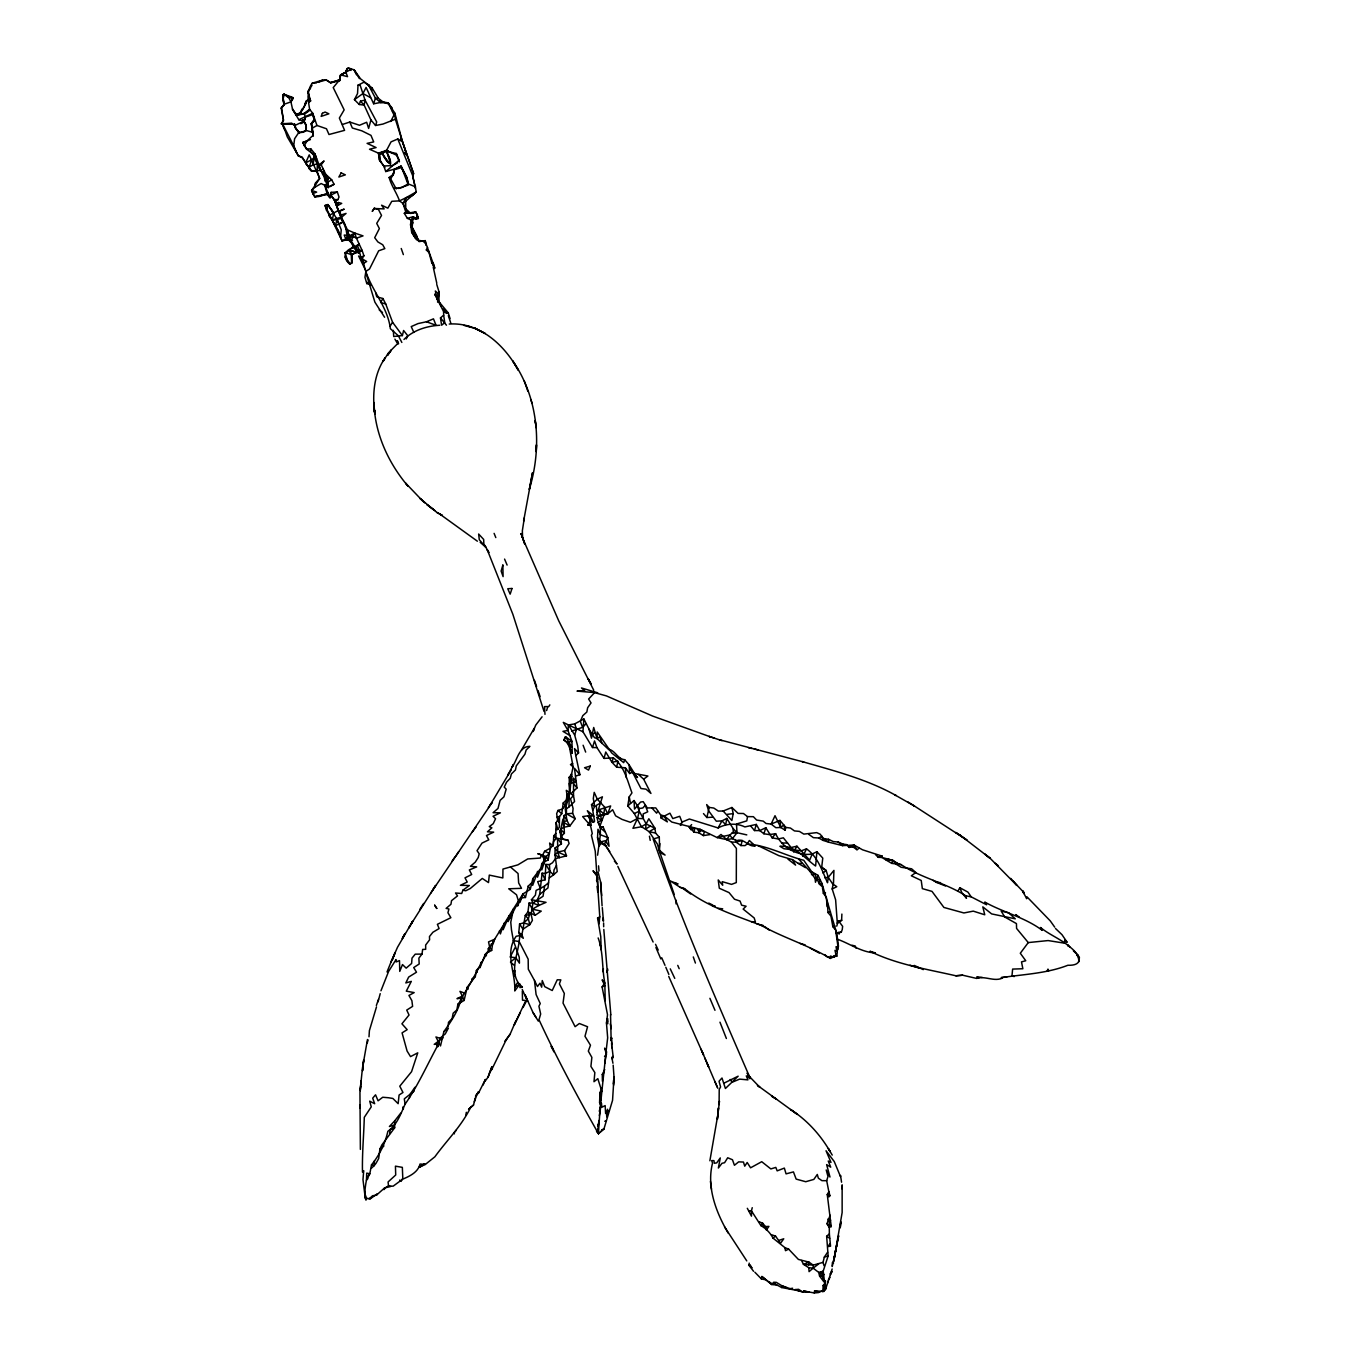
<?xml version="1.0" encoding="UTF-8"?>
<svg xmlns="http://www.w3.org/2000/svg" width="1361" height="1361" viewBox="0 0 1361 1361"><rect width="100%" height="100%" fill="white"/><g stroke="black" fill="none" stroke-linecap="round" stroke-linejoin="round"><path stroke-width="1.5" d="M367.47 1039.515L362.468 1067.943L359.95 1092.271L360.376 1149.399M555.798 833.425L556.19 838.597L553.485 841.523L553.127 845.062L550.388 848.124L544.587 851.305L542.852 854.674L544.111 860.577L541.814 863.742L541.78 869.951L546.237 856.579L549.385 853.381L550.388 848.124L549.623 843.054L553.264 846.015L553.723 835.875L555.798 833.425L556.122 822.69L557.636 820.037L556.649 813.657L557.993 810.424L562.195 809.149L565.478 805.525L567.044 795.147L566.312 790.333L569.885 792.8L566.669 801.969L567.044 795.147L569.374 792.221L569.255 777.335L571.552 774.171L573.117 766.804L569.425 746.917L566.703 742.119L563.845 739.908L565.513 736.692L571.943 741.388L572.249 753.296L570.803 752.021M541.814 863.742L540.725 868.539L532.832 878.628L530.263 889.328L522.981 893.905L513.556 908.672L510.766 922.214L511.481 929.903L513.369 940.587L519.17 941.557C517.469 955.49 509.524 972.145 519.545 984.462L514.764 990.961C515.768 972.417 504.148 953.363 516.176 936.249L519.851 935.636L523.304 938.29L521.858 934.735L522.981 929.189L529.82 924.646L532.406 920.376L531.113 914.235L532.951 903.023L531.453 899.74L546.05 902.343L538.82 905.49L532.951 903.023L529.089 903.058L527.949 911.887L529.48 914.779L528.34 918.811L523.526 922.945L519.579 924.017L518.813 932.472L519.851 935.636L519.17 941.557L528.17 959.165L528.306 969.219L534.465 980.447L536.098 994.551L540.249 1003.533L538.922 1006.238L540.674 1013.996L538.99 1019.712C556.921 1058.501 577.353 1096.473 598.483 1133.713C599.742 1106.578 603.348 1079.273 605.951 1052.495L607.669 1037.78L606.462 1023.013L607.516 1014.711L602.106 986.929L604.811 982.999C601.834 968.147 603.552 952.598 598.159 937.95M613.624 1085.176L614.015 1076.942L612.552 1100.334L603.91 1129.069L598.483 1133.713L596.475 1131.093M374.241 208.267L372.353 211.295L374.241 208.267L378.477 209.509L381.539 215.446L376.708 223.391L379.379 228.563L374.7 237.699L377.899 241.952L382.73 244.759L384.84 248.621L378.664 250.798L369.529 268.985L366.109 271.247L358.606 256.021L363.183 259.475C365.684 284.738 387.443 303.622 390.352 328.681L398.348 335.759L401.835 342.445M602.089 905.882L600.609 882.013L598.074 872.01M603.28 919.015L602.294 907.6M833.834 1260.728L842.136 1212.566L842.136 1184.733M830.142 1215.169L826.91 1223.828L829.206 1227.095L831.248 1226.788L827.267 1194.533L828.849 1191.726L826.688 1180.702L827.981 1176.465L826.212 1169.967L829.989 1177.044L826.637 1164.625L830.72 1167.177L828.254 1161.035L830.993 1162.396L826.042 1150.76L834.242 1161.528L840.503 1176.602L840.52 1175.445L841.557 1182.199M655.56 833.034L649.18 831.741L645.505 829.172L646.152 823.915L648.84 818.744L654.93 828.203L655.56 833.034L659.302 837.219L659.66 852.445L665.087 855.082L659.03 849.91L674.29 894.534M305.187 104.746L300.373 112.912L295.626 115.175C301.955 113.439 304.405 106.753 306.276 101.088L309.491 98.638M325.194 181.319L322.999 171.69L327.457 186.627M493.26 942.867L488.31 948.685L488.888 951.781L491.661 950.454L492.869 942.118L513.556 908.672M836.76 956.239L836.3 955.371L834.174 957.191L834.123 955.711L836.76 956.239L837.304 952.173M838.376 946.61L837.015 951.05L836.011 946.746L838.376 946.61L838.393 945.351L836.743 933.323L821.925 883.408L818.029 875.378L811.649 871.686L803.756 860.271C784.906 855.457 766.872 845.164 747.189 844.007L744.994 845.606L740.911 845.555L736.08 842.119L731.486 842.119L726.791 839.635L720.99 834.463L717.213 837.61L700.013 829.291L671.824 822.061L663.998 815.8L660.765 815.103L655.781 807.907L647.258 807.924L643.209 801.68L640.555 802.054L634.515 809.08L634.039 800.54L627.778 805.882L634.328 813.555L641.422 826.739L645.505 829.172L650.371 826.042L654.93 828.203L649.18 831.741L657.431 844.143L659.03 849.91L659.898 843.565M369.103 1198.922L372.574 1195.741L376.453 1195.179L377.133 1193.937L370.396 1198.735L367.147 1198.446C362.57 1203.209 365.871 1182.267 366.449 1180.31L369.801 1173.76L371.502 1164.88C379.719 1154.57 385.027 1143.92 387.868 1131.314C397.038 1124.832 400.729 1113.961 405.085 1104.162C417.861 1085.789 427.099 1065.068 437.698 1045.486L439.96 1038.29L445.302 1033.867L448.45 1028.014L443.856 1031.689L440.505 1045.928L435.945 1036.963L439.96 1038.29L443.091 1037.745L434.227 1044.363L437.136 1044.159L438.769 1041.59C437.715 1054.588 436.183 1037.201 437.834 1046.456L437.136 1044.159M443.856 1031.689C450.967 1021.584 458.81 1010.355 461.124 998.293C471.569 983.169 478.851 966.242 488.718 950.573L488.31 948.685M532.951 903.023L537.272 900.08L539.671 894.347L540.368 888.444L537.68 881.656L545.115 879.784L545.812 864.422L549.419 864.592L552.43 862.823L555.509 858.621L566.516 855.848L564.594 850.54L569.119 843.463L567.928 840.06L557.551 838.359L557.755 852.054L559.541 857.651L554.999 854.878L555.101 847.903L561.43 843.871L560.154 830.04L561.549 839.039L567.928 840.06M801.578 1260.507L803.432 1264.301L808.774 1267.72L809.08 1271.633L813.146 1268.163L813.197 1265.118L808.944 1262.106L798.397 1259.418L788.648 1249.143L784.872 1247.612L773.048 1238.153C770.462 1233.049 765.886 1228.371 760.935 1225.632L751.442 1210.848L752.242 1207.683M376.453 1195.179L383.955 1188.493L388.531 1185.958L393.125 1186.18L402.635 1179.204C409.678 1176.21 418.082 1172.263 420.039 1164.046L425.398 1164.387L434.874 1156.799C446.782 1140.348 461.447 1126.227 470.702 1107.31L473.543 1104.979L475.176 1098.072M532.832 878.628L532.678 885.365L536.387 875.293M837.968 946.746L835.688 930.141L832.847 926.671L830.959 916.089L827.998 912.533L827.267 901.05M563.641 827.318L562.961 819.101L560.732 829.444L561.804 835.773L564.373 833.272L563.76 815.664L566.516 813.844L566.38 808.842L568.949 806.971L569.255 795.522L565.24 808.995L566.925 820.411L569.834 826.025L563.641 827.318L560.732 829.444L560.307 832.49L562.774 838.988M566.108 800.268L563.233 802.99L561.753 813.725L559.507 816.498L559.32 827.301L557.738 829.478L555.9 829.461M747.189 844.007L749.35 840.503L755.287 845.998C747.87 847.035 744.195 837.917 736.726 840.639L732.422 838.648L729.768 834.973L717.213 837.61L726.791 839.635L729.768 834.973L733.307 832.269L733.12 828.543L726.774 818.403L721.959 820.87L716.328 821.21L708.707 810.986L706.682 804.589L709.2 807.413L713.793 808.043L718.336 811.088L723.15 811.02L731.895 807.498L738.104 813.402L743.48 813.521L747.512 816.6L753.382 816.685L756.597 820.037L763.232 821.125L766.022 823.49L771.126 824.068L779.938 820.411L785.858 827.42L790.435 828.049L794.433 830.908L799.417 831.401L803.824 834.106L816.685 832.626L820.224 834.242L823.422 838.495L828.56 839.312L828.475 842.119L842.646 845.64L854.01 845.028L862.534 849.791L882.217 856.154L881.826 857.43L878.253 857.328L875.616 854.674M608.894 749.758L597.003 738.513L597.224 731.997L611.718 752.973L623.712 762.653L624.682 759.693C617.622 759.166 615.41 750.677 608.843 749.265M614.389 861.156L617.06 864.065L606.036 846.236L601.936 843.037L598.976 845.913L597.53 837.713L597.972 829.257L600.371 834.752L597.581 855.201M632.712 772.061L637.543 777.539L629.871 768.71L632.712 772.061L629.684 773.541L629.156 764.916L624.682 759.693M600.609 882.013L601.698 895.538M830.652 1220.171L827.947 1219.065L829.223 1221.787L829.359 1233.866L826.654 1236.281L828.134 1255.982L823.201 1271.123L825.344 1288.68L824.017 1291.385L814.541 1290.977L814.286 1292.95L803.705 1291.011L802.905 1292.167L794.977 1289.599L798.584 1289.309L802.905 1292.167L809.37 1292.048M353.758 247.549C344.367 249.812 342.053 257.569 349.692 264.085L351.699 263.166L351.819 260.342L351.733 254.677L349.488 250.492L353.128 246.392L350.696 240.489L347.31 235.929L345.524 240.046L342.155 241.05L325.041 205.494L327.899 204.558L336.95 219.121L341.237 229.839L340.573 237.154L342.155 241.05M601.154 949.842L600.762 936.572L597.581 918.029L599.776 916.804L595.25 851.135L591.406 835.314L592.273 833.51L590.504 825.617L587.901 824.97L590.334 820.479L588.071 815.783L582.644 816.583L590.504 825.617M344.962 224.378L342.257 220.873L334.279 199.642L337.834 199.727L339.025 197.056L337.307 191.935L331.131 192.36L330.927 195.065L334.279 199.642L338.668 211.074L339.927 211.176L341.356 217.403L347.463 229.907L348.875 236.151L347.14 237.988L353.537 236.627L356.446 238.192L362.077 250.356L363.931 255.8L362.468 257.807L360.274 257.654C362.996 248.655 337.579 236.236 353.111 235.623L354.728 233.071L363.03 235.878L356.446 238.192L354.728 233.071L347.463 229.907M520.395 1012.567L514.339 1024.68L525.856 1000.522L522.505 1000.148L522.318 991.165M603.433 968.811L602.702 971.584M360.682 1086.333L360.257 1090.654L361.005 1080.702M384.84 167.42L379.447 159.986L379.43 154.542L386.524 150.425L391.049 141.85L397.786 138.992L412.604 175.416L416.296 191.884L405.612 197.957L405.799 212.163L404.319 213.303L407.381 218.355L411.073 220.04L412.57 222.694L411.702 232.323L416.432 239.723L423.186 241.288L426.112 243.976L434.754 267.777L431.709 262.605L428.596 250.968L426.333 249.965L427.558 247.532M374.462 1160.746L374.207 1165.628L371.434 1168.18M822.793 1291.793L823.201 1285.379L824.97 1285.175L825.378 1280.616L824.12 1285.192M597.989 892.221L597.581 877.42M326.742 184.705L324.701 185.385L328.222 187.614C322.166 178.121 326.606 195.695 330.077 198.008L331.131 192.36M569.885 792.8L571.552 774.171M599.061 923.864L599.776 916.804M814.286 1292.95L818.454 1292.576L825.498 1289.496L832.149 1268.979M610.545 1014.455L611.157 1040.944L611.395 1037.575L611.821 1038.307M825.498 1289.496L825.583 1288.084L823.745 1290.823M520.14 984.122L519.902 987.593L522.301 987.269M607.738 1018.674L607.772 1023.693L606.462 1023.013L607.55 1021.379L606.955 1019.185M531.453 899.74L535.4 895.147L536.098 890.366L540.368 888.444L542.12 873.218L545.217 873.439L549.895 871.363L553.587 874.817L557.244 871.567L554.999 854.878L557.755 852.054L564.594 850.54M610.834 1014.864L603.808 929.461M539.671 894.347L547.956 887.933L549.895 871.363L549.419 864.592M324.633 184.892L330.008 197.532L330.927 195.065L337.307 191.935M599.333 1115.544L601.392 1103.125L601.953 1107.208L605.152 1105.591L605.611 1113.485L607.601 1109.249L607.738 1114.115M613.284 1083.764L613.607 1079.988M448.177 1026.092L448.501 1022.315L452.107 1018.606L453.179 1013.179L456.854 1009.947L457.891 1004.282L461.43 1000.08L461.124 998.293L456.973 998.651L462.383 996.099L459.95 991.352L464.016 992.918M675.992 903.857L676.298 900.319M529.089 903.058L532.287 909.165L541.236 911.138L535.094 915.324L527.949 911.887L525.278 915.426L522.981 929.189L519.579 924.017M569.851 735.518L562.961 731.35L567.945 730.449L563.301 722.368L568.439 724.954L567.945 730.449L571.943 741.388L566.703 742.119L563.845 739.908M563.76 815.664L566.925 820.411L563.386 822.231L569.834 826.025L575.193 818.676L572.624 813.317L573.083 808.485L570.531 798.72L573.491 795.59L573.593 778.118L576.196 781.537L576.996 787.968L570.786 793.837L573.491 795.59L574.563 801.544L568.949 806.971M598.976 845.913L599.163 843.939L601.936 843.037L597.53 837.713M841.881 914.065L841.625 920.291L837.321 923.251L835.62 899.808L832.2 888.988L836.794 886.692L833.442 884.412L833.936 870.394L828.271 877.318L827.522 882.745C822.027 870.598 818.08 857.107 806.495 848.856L801.272 850.829L783.953 848.737L779.904 846.287C794.688 845.062 804.793 858.281 815.613 866.038L816.923 851.714L812.177 854.027C797.121 856.358 781.792 847.359 775.634 833.681L769.373 834.616L763.912 833.766L759.778 830.584L756.308 824.426L744.875 826.927C736.471 822.827 726.264 823.49 718.132 827.947L689.381 819.016L682.014 822.095L680.483 825.378L682.014 822.095L679.717 816.277L672.81 818.573L669.918 813.197L660.902 817.825L667.349 821.891L663.998 815.8M415.513 188.345L412.774 176.607L413.557 173.442L402.414 141.612L394.894 113.269L388.225 102.858L380.723 102.687L375.398 98.128L368.287 84.552L371.944 89.775L372.114 87.955L360.512 78.785L354.183 69.87L348.637 68.05L347.004 68.594L345.728 72.303L340.386 75.604L339.672 80.639L330.621 82.885L326.181 79.942L322.608 80.112L312.264 83.174L316.381 82.936M833.544 1263.076L832.371 1262.566L832.234 1266.547L833.987 1258.772M371.502 1164.88L374.207 1165.628L376.044 1163.247L378.664 1158.585L379.923 1148.973L381.863 1144.924L394.656 1127.793L394.741 1120.835L400.678 1113.196M602.94 920.785L603.229 917.909L603.569 921.074M548.551 882.796L544.57 886.028L543.056 896.253L537.272 900.08L538.82 905.49L532.287 909.165L535.094 915.324M587.901 824.97L591.252 825.242L590.334 820.479L593.481 822.316L594.57 821.329L592.733 810.305L594.672 806.358L593.294 798.601L594.213 792.357L597.292 799.162L604.709 807.175L603.859 814.014L597.003 817.417L597.7 820.462M328.46 193.16L318.899 196.545L314.816 196.75L313.064 194.045L311.618 190.489L319.699 178.58L317.13 171.452L311.261 170.754L302.295 157.791L298.28 155.834L296.426 152.415L293.704 145.848L294.605 138.737L298.978 132.221C309.015 134.058 307.263 124.327 302.703 119.734M503.927 923.268L503.128 929.716L507.449 919.696M808.553 1265.135L808.944 1262.106L803.432 1264.301L813.197 1265.118L823.031 1262.362L824.324 1257.122L827.573 1252.256M389.62 1133.764L390.182 1129.545L394.656 1127.793M838.206 842.051L842.85 844.058L842.646 845.64L838.206 842.051L833.221 841.557L828.56 839.312M436.745 284.415L439.11 292.105L437.596 302.176M322.948 175.11L321.077 170.55L311.261 170.754L305.664 162.878L309.219 154.865L319.665 178.342L315.531 182.986L314.952 187.223L311.618 190.489L312.996 193.568L314.816 196.75L328.579 194.334M339.672 80.639L340.607 74.889L351.189 69.36L350.917 70.449L348.637 68.05M490.998 944.245L493.243 943.496L494.689 939.226L488.531 941.914L489.586 946.729L488.888 951.781L488.718 950.573L485.231 954.384L479.957 967.756L480.824 962.431M709.2 807.413L706.869 817.519L712.501 817.178M364.748 1193.971L362.979 1179.647L363.71 1170.698L362.485 1172.093C362.06 1153.601 363.795 1135.703 364.289 1117.33L371.264 1106.85L369.699 1101.168L374.666 1103.703L372.693 1098.157L375.551 1094.822L378.086 1100.811L382.713 1097.255L388.514 1097.749L392.87 1098.463L398.144 1103.669L399.079 1095.027L402.975 1092.475L399.777 1086.197L411.566 1071.685L417.759 1052.836L410.529 1056.612L407.092 1051.049L402.073 1032.863L407.177 1029.665L401.937 1023.812L409.032 1015.017L406.735 1010.083L412.604 1006.374L411.89 1000.675L408.929 995.452L414.169 992.594L406.293 991.148L411.311 981.383L405.833 982.931L408.657 977.079L416.5 972.213L413.71 967.569L419.188 963.996L418.882 958.144L421.995 954.078L422.659 949.434L425.687 949.315L425.653 945.027L429.6 939.805L429.464 936.555L432.883 932.268L439.093 928.576L437.391 924.323L450.865 917.705L447.939 912.738L448.909 908.995L446.136 908.399L450.95 904.265L451.529 900.659L457.517 895.895L455.544 893.003L461.685 893.497L462.927 890.179L469.358 885.518L460.426 885.296L467.214 882.047L465.003 877.845L471.689 874.494L469.341 869.951L476.673 866.889L470.43 866.294L475.244 862.176L478.238 857.515L479.208 853.772L477.03 850.693L482.015 843.088L488.786 839.839L486.472 835.535L493.669 832.149L487.459 831.792L491.882 827.811L489.245 826.654L493.226 823.694L495.557 818.727L493.039 816.277L500.406 812.823L493.09 812.704L497.99 808.434L500.099 800.387L503.927 796.848L506.19 789.142L504.233 787.117L506.564 782.167L510.239 778.288L511.379 773.984L515.445 769.986L516.295 765.903L524.921 754.198L526.163 749.996L529.871 746.355C518.949 746.372 517.401 759.863 512.144 766.958L513.386 764.661L507.772 775.243L508.606 773.711M627.778 805.882L629.258 796.797L631.963 792.868C627.37 780.67 624.24 765.869 613.335 757.856L604.029 758.4L596.935 747.597L592.511 747.546L582.967 731.759L583.886 718.965L574.682 723.899L568.439 724.954L574.665 735.008L577.693 746.015L578.561 752.939L575.754 755.508L579.922 774.732L575.482 776.076L576.196 781.537L572.743 782.83L576.996 787.968M543.447 864.967L544.111 860.577L545.08 861.513L548.16 859.965L549.385 853.381L544.587 851.305M709.881 1160.78L718.115 1113.264L718.472 1107.854L717.4 1119.184L719.425 1101.219L719.084 1104.588L719.22 1089.395L720.581 1086.929L719.033 1081.246L721.993 1077.997L725.413 1088.511L738.155 1076.194L723.814 1083.22M465.853 1115.254L466.33 1112.311M508.946 915.902L508.044 921.618L516.67 905.235M426.112 243.976L425.21 240.608L419.052 241.629L411.702 232.323L410.546 224.752L412.57 222.694L413.115 216.705L407.381 218.355M726.774 818.403L725.753 824.664L721.959 820.87L718.132 827.947M483.121 1084.972L485.418 1079.409L478.681 1092.764L475.567 1096.2L478.63 1091.658L478.681 1092.764M799.213 1290.857L781.707 1287.54L781.98 1285.805L776.348 1282.368L773.626 1282.249L771.857 1284.58L761.922 1276.499L761.411 1278.932L764.967 1279.663M305.749 163.609L308.998 167.454L312.979 164.749L314.748 155.239L306.531 149.149L302.754 142.446L307.195 140.727L313.03 135.385L311.312 123.562L314.357 119.632L312.707 113.235L309.645 109.322C308.079 99.914 306.497 90.915 312.264 83.174M833.868 1260.847L836.488 1245.893L834.463 1257.173M413.353 173.272L412.774 176.607L413.557 173.442L402.414 141.612L397.786 138.992M457.891 1004.282L461.056 1002.223L461.43 1000.08M747.512 816.6L746.781 820.87L736.471 824.034L737.016 832.694L732.422 838.648L726.791 839.635M305.17 105.375L305.834 101.616L305.17 105.375L305.834 101.616L309.032 99.166M674.835 883.034L678.05 884.004L670.48 881.06L680.16 887.321L684.668 888.733C706.886 906.562 734.889 915.238 761.326 925.463C783.749 937.95 808.213 945.095 830.312 958.433L830.414 956.034L834.174 957.191M832.2 888.988L833.051 884.531L828.271 877.318L826.144 870.462L821.67 867.535L822.776 858.093L816.923 851.714M731.895 807.498L733.222 813.623L731.861 820.513L723.15 811.02M834.259 1257.564L838.648 1235.703L833.204 1262.753M415.649 186.916L408.164 183.837L406.99 177.781L401.087 166.076L394.367 169.189L393.278 174.599L390.607 178.784L396.238 188.924M378.052 1001.832L380.212 993.649M540.725 868.539L537.493 877.182L537.442 871.397M601.953 743.446L599.929 736.794L597.003 738.513L593.702 727.472L591.491 738.172L589.075 729.258L583.886 718.965M598.347 1128.847L597.581 1132.624L598.891 1120.477M629.684 773.541L625.362 767.774L616.669 767.213L617.911 761.139L611.906 762.228L605.747 752.021L604.029 758.4M750.047 1264.692L751.799 1267.823L749.248 1265.883L749.179 1263.127M345.728 72.303L347.412 68.458L345.728 72.303L340.607 74.889L339.569 79.908L333.224 87.58L344.163 109.884L339.348 118.05L344.588 130.35L328.988 134.518L326.487 128.768L316.977 125.467L312.707 113.235L298.808 119.734L292.479 109.067L296.307 115.124L304.388 113.967L309.032 111.007M612.416 1059.249L612.977 1056.527L611.855 1057.65L612.943 1063.247M281.234 108.251L283.956 104.321L290.948 101.871L292.785 97.465L283.905 94.215L282.714 94.862L284.058 105.035L281.234 108.251L283.53 120.5L281.489 124.089L291.781 123.698L294.912 125.45L304.115 121.146C306.582 110.751 305.408 124.157 300.288 123.545M296.426 152.415L287.273 136.866L283.105 124.974L293.704 145.848M302.754 142.446L306.497 148.91L310.92 148.978L310.393 151.411L314.969 156.719L319.069 168.373L325.33 176.437L327.848 182.187L328.222 187.614L326.266 184.364L328.716 186.695L334.057 184.296L331.676 179.771L325.806 174.395L321.196 164.8L324.054 160.938L319.018 164.885L321.026 170.669M823.201 1285.379L824.545 1288.323L824.97 1285.175M394.367 169.189L393.278 174.599L394.367 169.189L385.758 171.537L383.802 166.008L379.447 159.986L378.392 153.13L369.529 149.251L376.095 147.566L367.096 143.364L373.697 141.918L370.975 135.368L361.822 130.826L352.346 128.019L349.794 122.048L342.479 124.463M461.056 1002.223L462.383 996.099L464.101 1000.437L461.056 1002.223L459.967 1001.203M592.733 810.305L591.508 804.64L597.292 799.162L602.413 796.831L596.662 815.018L600.49 815.63L607.601 814.048L612.637 809.727L615.614 815.817L621.994 819.39L630.398 822.299L637.526 818.437L643.328 818.659L646.152 823.915L650.371 826.042M703.399 835.603L704.266 831.673L700.013 829.291L698.737 832.728L703.399 835.603L709.847 834.616M510.426 866.957L518.065 873.524L518.643 882.949L521.518 888.325L508.725 888.784L516.517 894.789L518.439 900.982L517.537 906.086L521.178 897.92L525.448 897.494L528.255 886.079L531.505 882.983M409.355 1098.072L410.256 1094.108L414.935 1087.269M393.329 330.349L393.703 336.524L402.397 335.572L403.588 330.502L407.722 335.708L406.259 338.906M366.449 1180.31L366.721 1173.131L369.801 1173.76L367.164 1177.282L367.759 1178.864M634.039 800.54L639.228 808.536L639.262 811.173L637.526 818.437L632.95 828.288L641.422 826.739L646.152 823.915M414.816 235.708L410.546 224.752L411.073 220.04L413.115 216.705L416.347 219.172L417.215 215.599L418.388 218.492L413.183 218.951M818.029 875.378L815.477 882.268L815.103 878.491L810.288 871.755L798.669 859.063M693.974 832.166L694.876 828.458L690.81 829.547L688.887 826.518L693.974 832.166L698.737 832.728L701.493 830.431L698.805 830.822L697.291 829.427M367.062 282.493L370.924 284.738L366.789 283.581L367.062 282.493L369.086 282.969L374.887 302.142L384.602 317.266M604.777 1063.366L606.615 1051.9L604.624 1048.123L606.513 1054.452L604.522 1056.51M785.144 830.176L783.8 824.936L780.738 827.471L775.855 827.692L771.126 824.068L775.021 815.715L780.738 827.471L785.144 830.176L785.858 827.42M304.149 121.384L305.255 117.097L304.201 113.405L309.645 109.322L304.388 113.967L296.647 114.511L292.683 109.884L290.948 101.871L288.277 96.682L283.905 94.215M464.101 1000.437L467.197 987.303L475.329 976.5L476.418 970.461L479.497 966.786M836.76 926.178L838.002 921.482L841.625 920.291L838.002 921.482L837.321 923.251M605.22 1000.675L604.811 982.999L602.157 979.852L604.845 985.891L602.106 986.929M740.911 845.555L742.289 840.452L736.08 842.119L735.348 839.584M607.755 969.1L606.853 972.434L607.652 970.393M359.253 104.491L354.421 99.659L357.535 93.569L358.011 85.182L360.206 85.352L365.037 100.068L364.17 105.137L359.253 104.491L360.461 101.19L364.17 105.137L370.941 119.955L368.627 128.427L366.67 122.252L359.525 125.263L349.794 122.048M367.164 1043.224L368.082 1040.008M289.604 97.465L292.921 97.805L287.937 97.294L284.347 94.317L282.986 99.064L284.058 105.035M546.629 710.544L547.785 706.58L544.553 706.614L544.978 714.338M812.177 854.027L809.676 860.169L796.934 846.202L791.115 847.495L783.358 837.815L778.271 838.988L772.146 837.866L765.818 827.726L759.778 830.584L754.521 830.567L756.308 824.426M891.693 863.367L892.578 860.288L881.826 857.43L891.693 863.367L901.186 864.643C921.04 877.998 945.657 882.881 965.715 895.776L971.21 896.865L986.589 904.759L984.803 902.071C1002.666 912.193 1025.122 917.399 1042.22 930.329L1040.502 927.487C1048.77 934.429 1061.257 939.277 1069.814 946.899C1079.63 954.265 1084.989 965.834 1067.841 965.272C1046.949 973.472 1023.336 974.374 1001.22 977.623L1006.817 977.028M604.131 814.678L600.014 825.872L600.728 827.539L602.974 826.671L607.823 837.593L609.048 846.27L605.271 840.707L599.112 842.34M433.989 265.004L433.291 267.385L436.796 283.292M601.715 1088.12L599.946 1092.747L599.589 1102.461L600.796 1105.591L599.265 1111.274M376.487 1006.902L369.392 1030.634L369.001 1036.793M592.511 747.546L594.536 740.945L596.935 747.597M806.495 848.856L802.905 856.358M831.418 1272.773L831.843 1271.395L830.142 1273.845M338.191 231.727L340.573 237.154L338.566 231.353L326.504 210.189L327.899 204.558M510.137 1034.173L505.084 1041.284L510.137 1034.173L515.836 1020.903M370.941 119.955L375.551 125.501L382.968 124.055L395.932 119.002L388.225 102.858L383.121 102.007L373.646 103.776L375.398 98.128L378.409 98.383L383.121 102.007L388.617 103.98L392.223 108.097M380.961 990.774L388.634 971.363L396.034 959.573L396.136 961.955L399.505 960.594L399.76 971.397L402.482 964.558L406.173 968.147L411.617 963.452L412.009 958.127L415.224 954.163L421.995 954.078M763.912 833.766L765.818 827.726M574.665 735.008L576.537 729.088L574.682 723.899M510.273 917.977L512.059 912.465M613.335 757.856L611.906 762.228L616.669 767.213M375.551 125.501L376.708 121.963L365.037 100.068L360.461 101.19M502.498 927.539L500.406 933.901L499.385 930.975M485.128 1081.144L488.072 1077.129L491.763 1067.058L492.036 1068.997L489.501 1072.859M376.368 1005.473L378.494 999.331M488.072 1077.129L491.763 1067.058M308.998 167.454L311.703 159.747L314.204 157.553L313.506 153.419M824.545 1288.323L825.668 1285.175L825.583 1288.084M474.377 1101.798L476.605 1095.486M796.934 846.202L793.684 851.969M836.232 933.68L841.302 932.183L842.255 929.495L842.646 926.365L838.818 921.227M305.834 101.616L306.361 103.334M387.017 971.958L392.155 959.267M824.068 1274.628L821.176 1271.803L819.594 1276.108L823.779 1281.654L821.176 1271.803L823.201 1271.123M564.288 740.027L565.513 736.692L571.773 746.883L569.425 746.917L572.249 753.296M830.601 1274.713L831.843 1271.395M393.72 956.068L392.41 959.539L395.183 952.564L394.384 954.333M609.762 851.561L604.454 843.99L599.895 841.83L606.036 846.236L604.454 843.99L607.823 837.593L600.371 834.752L600.32 827.675L598.057 821.993L600.728 827.539L598.057 821.993L601.647 820.292L599.18 809.642L603.859 814.014L607.601 814.048L610.647 805.967L599.18 809.642L597.037 812.5L596.203 805.457L600.609 802.973M570.072 790.469L569.272 783.409L571.042 782.932L572.045 780.329L571.416 773.831M602.413 1081.314L602.277 1074.544L604.743 1069.559M391.049 961.904L397.514 947.256L412.655 921.261L410.92 924.442M515.053 947.698L510.12 957.055L515.785 957.685L519.443 963.163L519.273 957.276L513.369 940.587M492.036 1068.997L506.819 1038.545M736.08 842.119L736.726 840.639M405.799 212.163L403.077 203.589L405.612 197.957L412.417 195.576L415.854 192.411M336.967 205.953L338.566 202.534L341.713 203.384L336.967 205.953L335.81 200.407M690.81 829.547L691.728 827.607L690.503 828.015L690.214 826.212L691.643 824.596M441.049 305.987L438.854 300.934L439.11 292.105M293.21 98.468L290.948 101.871M310.597 100.918L308.59 95.763L308.692 102.551L310.597 100.918L307.926 91.697L312.026 85.267M523.083 1007.497L526.979 1000.063M356.174 247.379L358.998 244.163L355.051 246.477M354.421 99.659L362.928 93.552L366.092 87.444L373.646 103.776M410.971 924.306L435.639 885.45L432.696 889.941M556.462 865.392L553.995 870.002L553.587 874.817L549.368 877.845M390.692 121.503L394.894 113.269L392.495 111.534M657.703 811.19L656.614 813.18L651.953 808.026M296.307 115.124L304.201 113.405M1055.473 928.474L1061.988 934.684L1067.177 942.322L1064.676 940.247L1064.625 943.19L1048.123 940.57L1028.27 942.578L1016.582 928.44L1016.446 923.592L1004.741 917.008L1001.203 911.138L1008.569 912.738L1015.272 918.828L991.642 913.912L982.812 906.868L984.752 914.779L973.268 911.138L963.894 912.959L943.905 907.447L931.996 891.387L922.35 888.631L921.227 880.465L911.309 875.786L915.868 872.537L911.564 868.777L901.186 867.297L896.406 864.337L897.018 863.248L901.186 864.643M341.05 173.136L338.855 177.015L345.354 174.854L340.913 172.796M829.768 1243.699L828.186 1246.506L830.55 1246.2L829.359 1233.866M294.912 125.45L291.713 123.222L281.489 124.089L283.428 119.785L281.438 107.298M381.982 153.164C388.48 166.076 395.115 168.305 386.303 150.918M410.852 924.629L412.434 921.822L408.844 927.93L410.052 926.024M520.072 902.207L522.981 893.905L525.448 897.494M958.144 890.706L959.862 887.729L967.943 892.118L971.21 896.865M488.344 807.515L492.172 802.463L430.535 893.428M489.892 805.474L511.192 769.85M375.738 292.972L376.742 296.783L382.951 298.535L380.604 302.465L385.758 304.047L392.58 322.268L402.397 335.572M828.339 1280.157L830.04 1277.316M517.622 982.472L514.764 987.065L519.545 984.462L522.403 986.98M390.131 326.113L392.58 322.268M419.749 909.539L423.628 903.449M455.765 856.171L458.691 851.612M842.85 844.058L846.814 844.637L849.043 847.427L852.837 846.814L854.01 845.028L856.988 849.723L859.097 848.277M548.619 706.699L549.827 704.896M475.567 1096.2L478.63 1091.658M452.09 861.156L454.948 856.92M542.086 716.805L535.724 725.124L533.121 731.538L534.244 728.288L521.433 750.132M353.537 236.627L350.713 240.472L345.524 240.046M1028.27 942.578L1020.308 953.244L1025.752 960.747L1021.499 961.887L1022.86 968.743L1012.635 969.083L1012.023 975.31L1014.098 976.637M830.601 1225.24L829.206 1227.095L827.318 1223.692M472.335 831.928L476.282 826.688M760.935 1225.632L762.738 1223.267L766.056 1227.35L766.379 1230.021L768.914 1226.397L763.453 1226.703L762.738 1223.267L759.421 1221.855M383.938 1189.633L385.52 1187.728L390.59 1186.52M310.529 88.295L307.892 91.459L308.896 94.913M772.146 837.866L775.634 833.681M829.972 1195.656L828.917 1196.88L827.267 1194.533L829.972 1195.656L828.849 1191.726M456.377 1130.157L453.894 1133.015L454.438 1133.849M602.277 1074.544L604.148 1072.417L603.723 1070.784M407.16 211.908L403.077 203.589L416.296 191.884M394.741 1120.835L389.416 1126.5L394.299 1125.156M571.756 731.061L582.627 727.318L585.774 724.018M819.152 1291.861L814.541 1290.977M349.692 264.085L351.665 262.928L351.733 254.677L355.255 252.755M403.979 339.467C413.268 330.162 426.844 325.994 439.756 325.262M611.855 1057.65L612.977 1056.527M385.758 171.537L399.164 160.156L396.323 153.504L386.728 151.241L379.43 154.542L380.672 161.976M470.702 1107.31L468.541 1109.419L473.543 1104.979M325.789 179.805L328.069 186.253L327.814 179.295L328.869 178.308M396.834 344.435L388.446 352.89L383.002 361.482L385.129 357.909C373.731 374.071 372.165 395.183 374.87 414.305L373.782 402.431L374.411 411.056L374.105 407.381M608.265 1111.512L609.235 1110.695M443.669 315.174L444.758 322.642L441.593 325.228L440.471 317.896L443.669 315.174L443.584 311.533L434.652 294.146L436.847 297.327L435.333 290.999L438.395 293.619M773.048 1238.153L775.515 1236.077L780.585 1243.239L783.749 1238.782L779.275 1240.262M515.785 957.685L510.477 962.091L514.441 965.425M823.048 872.996L826.144 870.462L822.078 867.399M414.135 1091.063L404.302 1098.854L405.085 1104.162M403.077 203.589L399.488 200.867C396.629 192.684 391.339 185.794 389.161 177.508L393.244 174.361M808.774 1267.72L813.146 1268.163L818.659 1263.927M710.221 736.794L652.668 716.073L606.394 695.896L592.222 692L594.672 692.596L588.632 699.027L591.031 702.922L587.646 707.72L586.829 712.041L582.797 715.648L580.381 721.381L582.627 727.318M600.354 1131.927L603.774 1128.745M638.411 774.477L643.651 779.19L647.904 776.025L634.532 773.49L629.156 764.916M379.923 1148.973L383.904 1145.996M471.672 979.12L475.329 976.5M358.283 252.993L362.077 250.356L357.858 250.237M420.549 1166.513L424.343 1163.859L419.018 1167.398L425.398 1164.387M602.106 1091.267L599.946 1092.747L601.069 1099.824L599.589 1102.461L601.205 1105.455M327.848 182.187L331.676 179.771M341.016 217.148L343.108 221.894L335.538 225.654L336.95 219.121L339.093 224.361L343.108 221.894L343.976 222.728L341.016 217.148L332.186 219.955L328.767 215.514L333.853 212.945L328.069 205.12L325.041 205.494L326.504 210.189M837.559 939.277C850.217 943.836 861.462 952.326 875.344 952.921L870.002 951.288C896.78 964.524 926.824 969.134 955.881 975.786L962.618 975.208L976.603 978.423C984.99 975.582 994.04 981.944 1002.24 978.151M601.715 1129.936L603.91 1129.069M540.368 888.444L544.57 886.028M329.685 186.78L334.057 184.296M316.977 125.467L312.639 127.917L311.312 123.562L314.357 119.632M334.976 200.765L338.191 210.496L333.853 212.945L332.186 219.955L338.566 231.353M886.096 858.91L886.487 860.288L888.852 859.012M397.616 162.776L392.291 165.583L383.802 166.008M589.075 729.258L592.256 734.396L594.808 733.052M354.728 233.071L348.875 236.151L353.111 235.623M818.761 838.002L822.027 836.3L823.031 840.383L828.475 842.119L823.422 838.495L823.031 840.383L818.761 838.002L813.368 837.644L808.791 834.361M344.809 252.925L349.488 250.492L353.248 251.139M311.703 159.747L305.664 162.878L302.091 156.991L298.28 155.834L293.772 146.342M295.762 115.226L300.679 112.691L301.87 109.135M310.41 139.588L302.788 142.684M342.121 240.795L345.796 238.958L352.499 240.268M363.931 255.8L360.274 257.654L362.468 257.807M358.011 85.182L364.016 82.17L368.61 85.199M349.454 236.848L347.14 237.988L349.879 237.835M788.648 1249.143L785.484 1250.691L784.872 1247.612M832.269 957.549L830.312 958.433M383.955 1188.493L385.52 1187.728M634.328 813.555L639.262 811.173L637.254 805.916M849.043 847.427L854.01 845.028M339.927 211.176L344.214 209.118L338.668 211.074M405.612 197.957L399.488 200.867L391.798 201.292L387.851 208.165L381.607 205.188L384.125 208.896L374.275 208.505M413.115 216.705L416.313 218.934L418.32 218.015L415.871 212.129L404.319 213.303L415.905 212.367L417.555 214.987M519.851 935.636L521.858 934.735L518.813 932.472M322.608 80.112L317.947 82.221L326.181 79.942L330.587 82.647L339.569 79.908L330.587 82.647M572.658 763.555L570.446 764.542L573.117 766.804M604.794 1121.294L605.9 1120.801M426.486 321.774L433.461 318.831L436.064 325.296L426.486 321.774L418.048 323.578L411.226 326.589L413.846 332.424M314.714 196.664L325.313 194.283M312.996 193.568L316.637 192.105L311.618 190.489M347.65 261.601L345.184 252.551L351.308 254.575L357.041 252.295L353.128 246.392M571.042 782.932L569.255 777.335L571.824 776.348M546.237 856.579L537.782 853.704L541.593 854.844L543.685 857.566L546.237 856.579L548.16 859.965M284.347 94.317L282.714 94.862L283.956 104.321M305.255 117.097L312.571 114.664L314.595 120.687L311.346 123.8L313.336 136.1M294.571 124.14L295.099 127.441L299.08 132.936L306.395 130.52M391.202 152.67L386.524 150.425L378.392 153.13L379.43 154.542M336.933 203.061L338.566 202.534M602.974 826.671L600.133 827.624L604.982 831.826M531.113 914.235L525.278 915.426L528.34 918.811L529.82 924.646L523.526 922.945M512.876 971.227L514.917 970.563L514.016 975.752L515.241 975.361M821.925 883.408L819.492 884.225L814.695 874.204L811.479 874.63M815.103 878.491L819.679 879.75L819.492 884.225L823.252 887.508M827.998 912.533L830.431 911.717M832.847 926.671L834.871 925.99M1076.636 955.473L1077.861 955.065L1079.392 957.327L1079.035 961.598L1077.861 955.065L1073.404 950.88M597.904 1126.347L597.683 1124.407M341.475 214.834L346.068 213.439L341.356 217.403L338.191 210.496M824.324 1257.122L828.134 1255.982M878.253 857.328L882.217 856.154M659.302 837.219L653.178 839.005C681.317 920.24 716.107 999.603 750.302 1078.473L746.287 1075.888L747.955 1079.885L739.618 1079.12L732.065 1082.267L730.194 1079.46M341.628 218.458L332.254 220.431M398.075 188.481L408.334 185.045L401.087 166.076L394.435 169.666L401.393 167.624L406.99 177.781L408.164 183.837L401.733 187.614L394.231 188.328M412.111 213.252L415.871 212.129M813.146 1268.163L818.71 1272.382L821.176 1271.803M559.507 816.498L557.21 817.008L559.32 822.622L557.636 820.037M789.176 1288.85L792.629 1288.221M312.979 164.749L317.334 163.966L321.077 170.55M822.452 887.78L823.354 893.275L825.532 892.935M834.123 955.711L836.3 955.371M639.228 808.536L642.8 807.992L645.267 805.304L647.734 811.802L643.158 813.929L643.328 818.659L639.262 811.173M281.302 123.528L291.781 123.698M542.852 854.674L541.593 854.844L540.249 858.059L527.694 858.944L517.878 864.864L502.958 869.067L502.838 877.947L489.28 875.106L488.497 882.591L482.287 878.44L470.294 888.495L465.7 890.774L462.927 890.179M748.975 1211.154L751.442 1210.848L751.476 1216.139L747.308 1208.296M824.698 877.743L828.271 877.318M727.216 814.354L733.222 813.623M781.707 1287.54L775.396 1284.172L771.857 1284.58L761.922 1276.499M962.618 975.208L955.881 975.786M731.827 833.136L737.016 832.694L746.798 834.888M572.624 813.317L566.516 813.844L575.193 818.676M768.897 1281.654L772.963 1284.359L775.396 1284.172M810.288 871.755L811.649 871.686M841.302 932.183L838.104 932.353L839.108 934.156M281.455 123.851L285.078 124.157M321.196 164.8L319.018 164.885L314.918 153.844L310.92 148.978M781.775 843.02L787.543 843.003M347.31 235.929L349.267 235.929L347.14 230.945M367.147 1198.446L365.65 1198.446L365.292 1195.281M886.487 860.288L892.578 860.288L897.018 863.248L892.578 860.288L896.406 864.337L896.321 862.721L895.334 862.415L896.406 864.337M757.822 845.555L778.832 855.644L792.408 859.625L798.175 863.384L801.969 863.401M449.232 324.037C479.701 322.047 504.489 345.031 518.184 370.09L512.757 360.92C538.65 398.178 542.324 446.833 529.293 489.45L532.508 472.76L523.628 521.076L524.342 517.946L522.352 530.739L522.59 537.867L521.161 533.58L524.734 543.992L521.161 533.58M826.688 1180.702L821.908 1180.65L818.352 1178.167L817.298 1174.458L813.844 1179.409L805.746 1181.722L796.151 1179.102L793.446 1171.906L786.063 1173.862L784.344 1168.095L777.165 1170.868L775.821 1167.398L770.836 1168.929L761.735 1161.699L750.574 1167.806L747.172 1162.481L744.739 1166.173L743.463 1162.056L738.649 1161.869L734.43 1165.271L732.473 1159.742L727.693 1157.769L724.596 1162.702L721.976 1163.315L718.37 1168.027L720.275 1157.922L716.703 1162.889L714.372 1163.264L713.913 1160.627L711.667 1160.593L712.552 1163.094C706.393 1187.03 716.056 1212.447 728.288 1233.219M334.279 199.642L337.834 199.727M822.35 1276.21L819.594 1276.108L818.71 1272.382M751.425 921.669L755.389 921.873L754.215 917.995L743.14 909.08L746.117 906.222L741.609 905.184L740.061 901.05L734.498 899.23L729.054 892.612L719.306 888.257L718.234 879.955L722.708 885.262L722.215 881.656L731.538 884.378L736.301 882.574L736.386 848.43L731.486 842.119M680.16 887.321L684.668 888.733M933.102 880.346L936.3 882.302L940.553 882.66M761.326 925.463L763.385 925.65L756.835 923.779M982.251 977.436L976.824 976.841L978.865 977.93M733.307 832.269L737.016 832.694L733.12 828.543M717.91 908.263L722.708 908.825M836.573 948.804L837.968 948.974L837.015 951.05L834.973 950.318L836.352 956.375M597.734 692.817L581.487 687.985L584.805 690.793L577.013 691.116L594.672 692.596M712.466 905.899L715.359 906.341L713.045 906.341L712.773 905.048L708.758 903.092M803.705 1291.011L806.954 1291.708M411.668 226.521L418.388 240.676L416.279 234.807L412.876 234.058L415.36 238.158M919.355 968.164L909.999 965.187M464.067 325.415L476.418 328.767M719.391 739.721L803.773 762.041L802.156 761.582C834.038 770.768 866.872 779.155 896.048 795.522L894.738 794.824L914.507 806.069L907.889 801.952M748.38 747.665L752.004 748.499M754.249 749.009L758.315 749.945M351.308 254.575L357.041 252.295L349.488 250.492L351.308 254.575L351.699 263.166M772.963 1284.359L777.182 1285.362M852.02 945.232L855.303 946.048L856.018 948.073M340.607 74.889L347.531 76.641L345.626 71.572M298.808 119.734L304.115 121.146M379.617 101.054L383.121 102.007M468.762 326.402L470.379 326.844M305.97 130.401L305.766 124.651L302.84 120.227L305.732 124.412L305.97 130.401L313.336 132.51M945.47 885.96L936.3 882.302M799.928 943.343L805.168 944.891M714.423 738.07L709.047 736.437L721.993 740.639M790.503 1288.799L781.98 1285.805L786.556 1287.693M597.003 738.513L594.519 737.696L592.256 734.396M569.255 777.335L571.348 778.033M771.347 1234.682L775.515 1236.077M810.254 948.141L819.322 953.091M582.967 731.759L568.439 724.954M914.286 965.425L923.302 969.627M805.508 867.655L798.175 863.384M566.516 855.848L557.755 852.054L555.101 847.903M399.164 160.156L399.385 161.84L396.663 155.273L386.524 150.425M325.874 185.862L321.145 183.531L314.952 187.223L315.531 182.986M431.709 262.605L433.53 263.507M485.265 333.53L474.7 328.205L484.975 333.394M362.928 93.552L370.549 97.601M436.932 512.485L442.257 515.377L436.932 512.485L420.073 498.483L424.938 502.804L422.795 501.103L405.663 483.172L408.011 486.166C389.944 464.867 377.031 438.276 374.428 410.307L374.87 414.305M591.508 804.64L594.672 806.358M363.183 259.475L366.67 261.465L363.149 263.643L361.516 257.739M913.741 805.576L967.025 840.094L955.745 832.473L960.781 835.603M443.584 311.533L446.714 313.387L448.313 312.979L436.779 299.131M787.917 859.08L795.59 865.12L792.408 859.625M960.015 835.11L990.179 858.332L1016.854 885.45L1010.713 878.406M597.003 817.417L601.647 820.292M683.035 888.648L690.639 893.956M826.654 1236.281L829.683 1238.289M1019.338 917.11L1015.782 914.626L1016.752 915.817M764.61 926.501L769.169 930.056M852.837 846.814L856.988 849.723M439.552 513.897L477.388 541.202M379.209 309.934L382.526 312.469M308.794 168.407L311.261 170.754M557.993 810.424L561.753 813.725M389.161 177.508L390.607 178.784M480.195 542.307L485.928 547.36L479.293 539.722L478.647 534.022L483.665 539.432L483.853 543.907L488.888 552.583L487.204 549.623L512.859 614.304L544.026 711.429M761.411 1278.932L754.879 1272.246M399.641 1180.072L401.053 1181.365L402.788 1178.269L402.346 1167.364L395.439 1166.156L395.711 1175.002L388.072 1181.96L388.531 1185.958M566.703 742.119L571.773 746.883M405.578 208.573L410.818 213.541M328.171 194.963L330.74 197.413M1069.814 946.899L1067.585 944.738L1068.283 946.388M824.766 954.588L827.097 956.834L830.465 957.515M426.333 249.965L428.477 252.04M390.386 164.222L383.734 156.192M748.822 1264.879L751.799 1267.823M1013.213 881.265L1024.187 892.782L1022.672 891.013L1026.653 898.702L1026.943 896.814L1050.267 920.887L1054.69 927.113M597.156 875.038L593.005 870.734L597.309 876.756L597.632 879.427L596.509 880.193L597.479 882.013M442.988 308.93L446.561 312.656M560.732 829.444L564.373 833.272M578.561 752.939L574.512 748.601L575.754 755.508M440.471 317.896L446.442 325.194M553.723 835.875L556.19 838.597M485.231 954.384L486.455 955.745M748.295 1075.343L759.846 1087.286L757.414 1085.346L797.427 1114.438L790.605 1109.521C807.022 1120.035 820.479 1134.87 830.193 1151.712L828.339 1148.548L832.234 1155.081M563.233 802.99L565.478 805.525M354.183 69.87L359.423 78.632M703.484 813.589L706.869 817.519M579.922 774.732L574.427 768.233L575.482 776.076M750.881 826.212L754.521 830.567M299.08 132.936L295.099 127.441L294.554 124.021M298.978 132.221L295.711 128.121L294.878 124.48M345.15 256.991L350.066 263.711M750.251 1266.955L753.569 1271.293M404.625 152.5L406.922 155.545L395.234 118.832M328.069 205.12L330.502 208.369M823.354 893.275L826.365 897.324L827.131 906.63M372.114 87.955L378.409 98.383M1022.638 890.894L1023.744 893.514M553.229 1049.161L551.12 1046.235L553.961 1051.883M381.812 152.279L387.494 161.772M332.339 197.362L335.435 201.717M557.551 838.359L561.43 843.871M368.287 84.552L371.944 89.775M746.764 1260.898L724.562 1226.873M750.421 1078.031L747.155 1073.046L749.724 1078.695M331.131 209.05L333.921 213.422M358.641 253.265L349.998 238.907M528.255 886.079L530.263 889.328M527.592 1000.964L525.023 994.738L532.951 1012.465L538.327 1021.158M532.951 1012.465L536.132 1017.603M394.894 339.11L397.718 343.84M448.313 315.616L450.763 322.965M412.57 222.694L411.583 220.992L412.672 223.408M411.822 226.589L416.279 234.807M545.812 864.422L549.895 871.363M324.888 177.168L326.861 180.656M489.586 946.729L491.661 950.454M674.767 978.372L670.258 968.862M467.197 987.303L468.167 989.124M354.404 70.687L356.531 74.787M597.581 918.029L599.469 921.703M382.951 298.535L385.758 304.047M405.782 209.39L407.262 212.299M316.552 158.863L314.918 153.844M476.418 970.461L477.269 972.196M534.465 980.447L537.459 986.538L539.977 983.186L541.661 987.184L542.256 980.549L544.723 986.674L552.226 990.519L557.261 979.784L560.834 979.869L559.405 983.867L564.339 993.479L563.046 1003.125L575.108 1026.687L579.344 1023.506L587.561 1026.738L584.975 1036.299L590.487 1045.214L588.326 1051.117L591.865 1057.395L590.912 1066.429L594.842 1072.587L593.991 1081.706L597.819 1078.661L601.069 1088.97M598.755 1133.237L598.228 1132.148L598.483 1133.713M632.678 772.555L640.963 788.512L645.999 789.142L650.949 793.446L643.651 779.19M655.543 944.33L658.214 950.08M345.354 227.049L348.756 234.398M282.901 125.927L284.687 129.754M343.108 221.894L345.83 227.814L347.038 235.266L344.214 235.062L345.796 238.958M542.12 873.218L545.115 879.784M434.669 268.559L431.896 261.703M522.233 989.464L526.418 998.804M385.929 150.442L390.165 160.258M701.051 1049.229L703.569 1054.979L668.727 976.398M655.917 947.528L660.834 958.927M707.278 1063.758L708.656 1066.939L704.879 1058.092M661.718 957.736L664.985 965.323M714.882 1081.451L717.791 1088.256M593.77 690.282L558.742 620.854L523.151 539.364M709.898 998.328L714.984 1010.304M719.969 1022.179L726.383 1038.511M677.761 965.374L679.19 968.692M504.574 559.082L507.109 565.07M702.327 1052.121L717.281 1087.116M665.801 967.229L668.863 974.408M357.773 246.596L359.049 249.59M653.11 942.016L617.826 866.362M314.204 157.553L317.334 163.966L317.13 171.452M604.709 807.175L607.601 814.048M398.603 343.755L397.31 340.641L398.007 343.601M369.086 282.969L365.735 272.319L364.952 277.236L366.789 283.581M325.806 174.395L327.814 179.295M494.094 533.359L495.812 537.595M417.215 215.599L418.388 218.492M959.862 887.729L961.904 892.867L966.48 898.294L965.715 895.776M599.776 944.109L600.984 947.239M583.103 745.233L585.672 752.089M416.517 235.861L417.895 239.621M543.685 857.566L545.08 861.513M693.293 956.936L695.42 963.061M401.24 248.502L403.366 254.609M534.465 680.347L536.591 686.471M538.003 690.52L540.13 696.645M524.325 381.08L527.864 391.253M530.739 399.436L532.151 403.485M387.936 155.171L390.658 163.762M388.225 102.858L388.617 103.98M448.177 312.639L450.066 318.559M610.306 1023.88L611.225 1028.644M322.863 168.543L325.33 176.437M823.031 1262.362L824.068 1265.798M492.869 942.118L493.243 943.496M365.19 1194.073L366.024 1200.096L364.731 1191.351M556.122 822.69L557.738 829.478M620.225 758.264L620.497 759.557M612.008 1046.983L613.13 1056.595M629.258 796.797L630.5 803.347M396.323 153.504L396.663 155.273M437.817 293.789L438.514 301.206M649.435 836.215L650.201 840.366M411.924 228.58L412.553 232.221M425.942 245.269L425.21 240.608M403.4 1108.637L403.094 1106.833L403.128 1109.096M710.442 1181.416L711.48 1189.174M827.471 1281.586L827.675 1282.93M535.553 423.356L535.162 420.566L536.149 427.677M566.108 806.92L566.38 808.842M307.195 140.727L304.166 145.78M597.071 886.453L597.768 891.999M613.165 1065.153L614.083 1078.048M779.938 820.411L780.738 827.471M625.362 767.774L626.298 777.556M598.534 865.851L599.01 870.989M312.401 128.632L313.03 135.385M611.633 1038.256L612.144 1044.925M606.513 1113.128L606.768 1116.956M611.548 1042.764L611.838 1047.851M660.765 815.103L660.902 817.825M842 1186.06L842.102 1188.919M370.362 1197.867L370.396 1198.735M603.603 922.962L603.672 926.739M400.985 136.9L401.053 140.591M359.848 1106.612L359.865 1108.109L359.848 1104.945M536.438 444.894L536.217 451.529L536.438 444.894M363.149 1064.54L362.57 1070.801L363.71 1059.947L363.149 1064.54M840.673 1223.505L840.23 1227.826L840.843 1221.804L840.673 1223.505M1047.698 969.627L1047.375 971.108L1048.004 969.134L1048.719 970.801L1047.698 969.627M502.855 565.087L501.137 571.076L503.094 576.622L502.855 565.087M512.008 588.479L510.154 594.145L507.772 588.735L512.008 588.479M590.283 766.09L588.53 770.088L584.567 767.74L590.283 766.09M322.37 113.32L321.145 116.383L328.869 113.814L325.075 112.044L322.37 113.32M403.86 935.534L402.261 938.597L405.136 933.476L403.86 935.534M391.322 350.049L387.477 355.374L391.322 350.049M590.946 815.715L588.071 815.783L593.481 822.316L587.34 810.714L593.872 816.124L590.946 815.715M436.762 908.45L434.686 905.201L436.762 908.45M775.787 1098.752L771.534 1096.115L776.553 1099.229L775.787 1098.752M434.652 510.443L427.099 504.744L434.652 510.443M987.405 856.103L984.905 854.147L990.179 858.332L987.405 856.103M997.273 864.967L995.129 863.265L998.072 865.698L997.273 864.967M590.079 682.15L588.02 678.544L591.235 684.294L590.079 682.15"/></g></svg>
